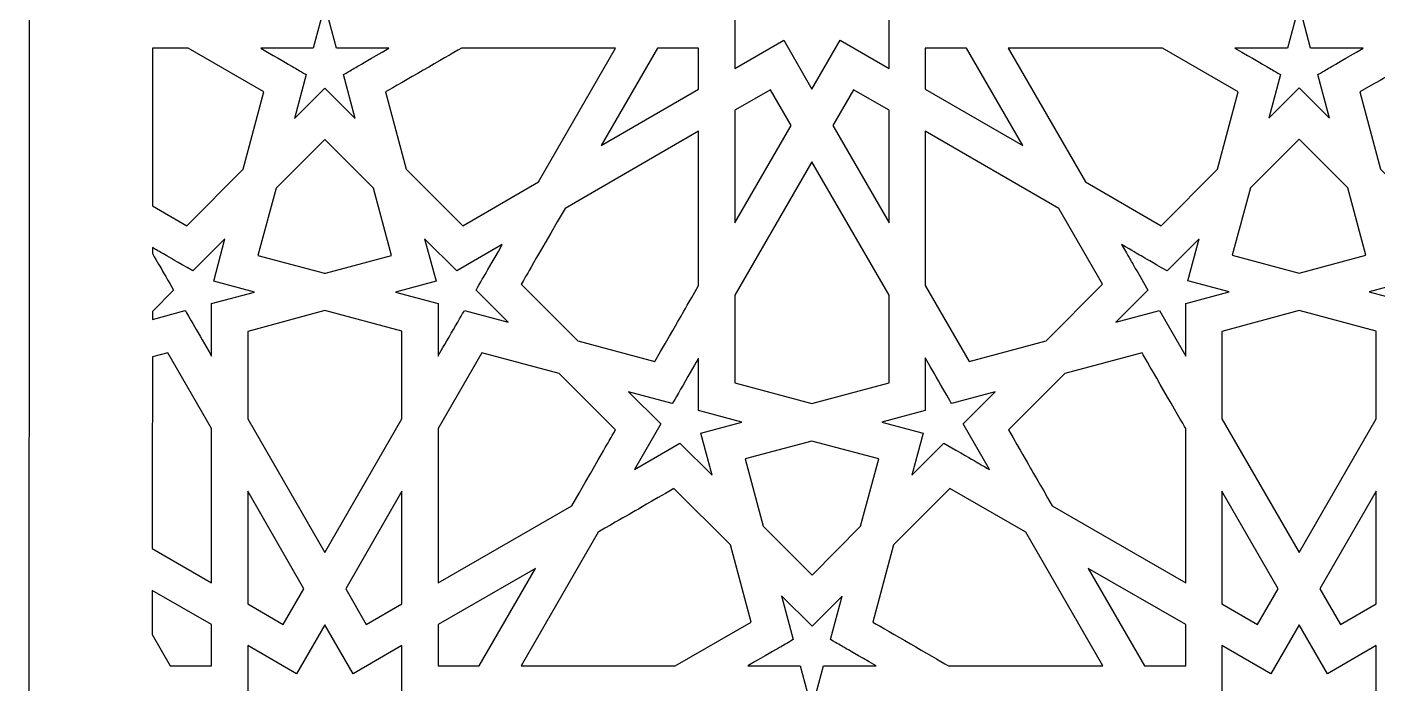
# Model space of a CAD drawing. Header units: millimetres. Extents: x -54 to 56, y -101 to 100.
# Drawn here: x -54.3 to 3.4, y -64 to -35.9 of the extents above; entities that cross this region are included whole.
import ezdxf

# ---------------------------------------------------------------- set-up
doc = ezdxf.new("R2010")
doc.units = ezdxf.units.MM
doc.header["$MEASUREMENT"] = 0
doc.layers.add('layer 1', color=7, linetype='Continuous')

msp = doc.modelspace()

# ---------------------------------------------------------------- linework, layer by layer
at = {"layer": 'layer 1', "color": 250}
for points, knots in [([(48.1386, 54.1623), (42.3711, 64.5167), (32.0929, 71.9141), (0.1217, 100.1639), (0.1217, 100.1639), (-12.0509, 89.1216), (-32.3955, 72.4154), (-38.3045, 66.5064), (-38.3045, 66.5064), (-48.153, 57.216), (-54.3278, 44.0535), (-54.3278, 28.0159), (-54.3278, 28.0159), (-54.144, -29.3356), (-54.2633, -80.8899), (-54.2633, -99.8357), (-54.2633, -99.8357), (-54.2633, -99.8357), (54.4481, -99.8357), (54.4481, -99.8357), (54.4481, -99.8357), (54.4481, -99.8357), (54.4424, -100.9781), (54.4424, 5.8646), (54.4424, 5.8646), (54.4424, 27.003), (56.0433, 40.3768), (48.1386, 54.1623)], [0, 0, 0, 0, 0.125, 0.125, 0.125, 0.125, 0.25, 0.25, 0.25, 0.25, 0.375, 0.375, 0.375, 0.375, 0.5, 0.5, 0.5, 0.5, 0.625, 0.625, 0.625, 0.625, 0.75, 0.75, 0.75, 0.75, 1, 1, 1, 1]), ([(-19.5514, -36.4635), (-19.5514, -36.4635), (-20.7582, -38.5551), (-20.7582, -38.5551), (-20.7582, -38.5551), (-20.7582, -38.5551), (-21.965, -36.4635), (-21.965, -36.4635), (-21.965, -36.4635), (-21.965, -36.4635), (-24.0564, -37.6707), (-24.0564, -37.6707), (-24.0564, -37.6707), (-24.0564, -37.6707), (-24.0564, -35.2566), (-24.0564, -35.2566), (-24.0564, -35.2566), (-24.0564, -35.2566), (-26.4704, -35.2566), (-26.4704, -35.2566), (-26.4704, -35.2566), (-26.4704, -35.2566), (-25.2635, -33.1653), (-25.2635, -33.1653), (-25.2635, -33.1653), (-25.2635, -33.1653), (-27.3549, -31.9585), (-27.3549, -31.9585), (-27.3549, -31.9585), (-27.3549, -31.9585), (-25.2635, -30.7516), (-25.2635, -30.7516), (-25.2635, -30.7516), (-25.2635, -30.7516), (-26.4704, -28.654), (-26.4704, -28.654), (-26.4704, -28.654), (-26.4704, -28.654), (-24.0564, -28.654), (-24.0564, -28.654), (-24.0564, -28.654), (-24.0564, -28.654), (-24.0564, -26.2407), (-24.0564, -26.2407), (-24.0564, -26.2407), (-24.0564, -26.2407), (-21.965, -27.4472), (-21.965, -27.4472), (-21.965, -27.4472), (-21.965, -27.4472), (-20.7582, -25.3559), (-20.7582, -25.3559), (-20.7582, -25.3559), (-20.7582, -25.3559), (-19.5454, -27.4472), (-19.5454, -27.4472), (-19.5454, -27.4472), (-19.5454, -27.4472), (-17.4597, -26.2407), (-17.4597, -26.2407), (-17.4597, -26.2407), (-17.4597, -26.2407), (-17.4597, -28.654), (-17.4597, -28.654), (-17.4597, -28.654), (-17.4597, -28.654), (-15.0403, -28.654), (-15.0403, -28.654), (-15.0403, -28.654), (-15.0403, -28.654), (-16.2472, -30.7516), (-16.2472, -30.7516), (-16.2472, -30.7516), (-16.2472, -30.7516), (-14.1556, -31.9585), (-14.1556, -31.9585), (-14.1556, -31.9585), (-14.1556, -31.9585), (-16.2472, -33.1653), (-16.2472, -33.1653), (-16.2472, -33.1653), (-16.2472, -33.1653), (-15.0403, -35.2566), (-15.0403, -35.2566), (-15.0403, -35.2566), (-15.0403, -35.2566), (-17.4597, -35.2566), (-17.4597, -35.2566), (-17.4597, -35.2566), (-17.4597, -35.2566), (-17.4597, -37.6707), (-17.4597, -37.6707), (-17.4597, -37.6707), (-17.4597, -37.6707), (-19.5514, -36.4635), (-19.5514, -36.4635)], [0, 0, 0, 0, 0.04, 0.04, 0.04, 0.04, 0.08, 0.08, 0.08, 0.08, 0.12, 0.12, 0.12, 0.12, 0.16, 0.16, 0.16, 0.16, 0.2, 0.2, 0.2, 0.2, 0.24, 0.24, 0.24, 0.24, 0.28, 0.28, 0.28, 0.28, 0.32, 0.32, 0.32, 0.32, 0.36, 0.36, 0.36, 0.36, 0.4, 0.4, 0.4, 0.4, 0.44, 0.44, 0.44, 0.44, 0.48, 0.48, 0.48, 0.48, 0.52, 0.52, 0.52, 0.52, 0.56, 0.56, 0.56, 0.56, 0.6, 0.6, 0.6, 0.6, 0.64, 0.64, 0.64, 0.64, 0.68, 0.68, 0.68, 0.68, 0.72, 0.72, 0.72, 0.72, 0.76, 0.76, 0.76, 0.76, 0.8, 0.8, 0.8, 0.8, 0.84, 0.84, 0.84, 0.84, 0.88, 0.88, 0.88, 0.88, 0.92, 0.92, 0.92, 0.92, 1, 1, 1, 1]), ([(-40.2907, -39.8148), (-40.2907, -39.8148), (-41.5911, -38.5085), (-41.5911, -38.5085), (-41.5911, -38.5085), (-41.5911, -38.5085), (-42.8919, -39.8088), (-42.8919, -39.8088), (-42.8919, -39.8088), (-42.8919, -39.8088), (-42.3879, -37.9282), (-42.3879, -37.9282), (-42.3879, -37.9282), (-43.0487, -37.5454), (-42.6536, -37.774), (-44.333, -36.8035), (-44.333, -36.8035), (-44.333, -36.8035), (-42.0892, -36.8035), (-42.0892, -36.8035), (-42.0892, -36.8035), (-42.0892, -36.8035), (-41.5911, -34.9465), (-41.5911, -34.9465), (-41.5911, -34.9465), (-41.5911, -34.9465), (-41.0933, -36.8035), (-41.0933, -36.8035), (-41.0933, -36.8035), (-41.0933, -36.8035), (-38.8494, -36.8035), (-38.8494, -36.8035), (-38.8494, -36.8035), (-40.5285, -37.7737), (-40.132, -37.5444), (-40.7945, -37.9282), (-40.7945, -37.9282), (-40.7945, -37.9282), (-40.2907, -39.8148), (-40.2907, -39.8148)], [0, 0, 0, 0, 0.0909091, 0.0909091, 0.0909091, 0.0909091, 0.1818182, 0.1818182, 0.1818182, 0.1818182, 0.2727273, 0.2727273, 0.2727273, 0.2727273, 0.3636364, 0.3636364, 0.3636364, 0.3636364, 0.4545455, 0.4545455, 0.4545455, 0.4545455, 0.5454545, 0.5454545, 0.5454545, 0.5454545, 0.6363636, 0.6363636, 0.6363636, 0.6363636, 0.7272727, 0.7272727, 0.7272727, 0.7272727, 0.8181818, 0.8181818, 0.8181818, 0.8181818, 1, 1, 1, 1]), ([(1.3755, -39.7972), (1.3755, -39.7972), (0.0808, -38.4965), (0.0808, -38.4965), (0.0808, -38.4965), (0.0808, -38.4965), (-1.2199, -39.7916), (-1.2199, -39.7916), (-1.2199, -39.7916), (-1.2199, -39.7916), (-0.7158, -37.9282), (-0.7158, -37.9282), (-0.7158, -37.9282), (-1.378, -37.5447), (-0.9807, -37.774), (-2.667, -36.8035), (-2.667, -36.8035), (-2.667, -36.8035), (-0.4174, -36.8035), (-0.4174, -36.8035), (-0.4174, -36.8035), (-0.4174, -36.8035), (0.0808, -34.9465), (0.0808, -34.9465), (0.0808, -34.9465), (0.0808, -34.9465), (0.5729, -36.8035), (0.5729, -36.8035), (0.5729, -36.8035), (0.5729, -36.8035), (2.8226, -36.8035), (2.8226, -36.8035), (2.8226, -36.8035), (1.1433, -37.774), (1.5399, -37.5447), (0.8773, -37.9282), (0.8773, -37.9282), (0.8773, -37.9282), (1.3755, -39.7972), (1.3755, -39.7972)], [0, 0, 0, 0, 0.0909091, 0.0909091, 0.0909091, 0.0909091, 0.1818182, 0.1818182, 0.1818182, 0.1818182, 0.2727273, 0.2727273, 0.2727273, 0.2727273, 0.3636364, 0.3636364, 0.3636364, 0.3636364, 0.4545455, 0.4545455, 0.4545455, 0.4545455, 0.5454545, 0.5454545, 0.5454545, 0.5454545, 0.6363636, 0.6363636, 0.6363636, 0.6363636, 0.7272727, 0.7272727, 0.7272727, 0.7272727, 0.8181818, 0.8181818, 0.8181818, 0.8181818, 1, 1, 1, 1]), ([(-47.4322, -36.8035), (-47.4322, -36.8035), (-44.1925, -38.6722), (-44.1925, -38.6722), (-44.1925, -38.6722), (-44.1925, -38.6722), (-45.077, -41.9707), (-45.077, -41.9707), (-45.077, -41.9707), (-45.077, -41.9707), (-47.4908, -44.39), (-47.4908, -44.39), (-47.4908, -44.39), (-47.4908, -44.39), (-48.9613, -43.5409), (-48.9613, -43.5409), (-48.9613, -43.5409), (-48.9613, -41.3029), (-48.9554, -39.0532), (-48.9613, -36.8035), (-48.9613, -36.8035), (-48.9613, -36.8035), (-47.4322, -36.8035), (-47.4322, -36.8035)], [0, 0, 0, 0, 0.1428571, 0.1428571, 0.1428571, 0.1428571, 0.2857143, 0.2857143, 0.2857143, 0.2857143, 0.4285714, 0.4285714, 0.4285714, 0.4285714, 0.5714286, 0.5714286, 0.5714286, 0.5714286, 0.7142857, 0.7142857, 0.7142857, 0.7142857, 1, 1, 1, 1]), ([(-38.99, -38.6722), (-38.2811, -38.2623), (-36.4884, -37.2311), (-35.7503, -36.8035), (-35.7503, -36.8035), (-35.7503, -36.8035), (-29.1534, -36.8035), (-29.1534, -36.8035), (-29.1534, -36.8035), (-29.1534, -36.8035), (-32.4519, -42.5157), (-32.4519, -42.5157), (-32.4519, -42.5157), (-32.4519, -42.5157), (-35.6916, -44.39), (-35.6916, -44.39), (-35.6916, -44.39), (-35.6916, -44.39), (-38.1052, -41.9707), (-38.1052, -41.9707), (-38.1052, -41.9707), (-38.1052, -41.9707), (-38.99, -38.6722), (-38.99, -38.6722)], [0, 0, 0, 0, 0.1428571, 0.1428571, 0.1428571, 0.1428571, 0.2857143, 0.2857143, 0.2857143, 0.2857143, 0.4285714, 0.4285714, 0.4285714, 0.4285714, 0.5714286, 0.5714286, 0.5714286, 0.5714286, 0.7142857, 0.7142857, 0.7142857, 0.7142857, 1, 1, 1, 1]), ([(-27.3608, -36.8035), (-27.3608, -36.8035), (-25.6033, -36.8035), (-25.6033, -36.8035), (-25.6033, -36.8035), (-25.6033, -36.8035), (-25.6033, -38.5611), (-25.6033, -38.5611), (-25.6033, -38.5611), (-25.6033, -38.5611), (-29.7685, -40.9688), (-29.7685, -40.9688), (-29.7685, -40.9688), (-29.7685, -40.9688), (-27.3608, -36.8035), (-27.3608, -36.8035)], [0, 0, 0, 0, 0.2, 0.2, 0.2, 0.2, 0.4, 0.4, 0.4, 0.4, 0.6, 0.6, 0.6, 0.6, 1, 1, 1, 1]), ([(-15.9071, -36.8035), (-15.9071, -36.8035), (-14.1496, -36.8035), (-14.1496, -36.8035), (-14.1496, -36.8035), (-14.1496, -36.8035), (-11.7419, -40.9688), (-11.7419, -40.9688), (-11.7419, -40.9688), (-11.7419, -40.9688), (-15.9071, -38.5611), (-15.9071, -38.5611), (-15.9071, -38.5611), (-15.9071, -38.5611), (-15.9071, -36.8035), (-15.9071, -36.8035)], [0, 0, 0, 0, 0.2, 0.2, 0.2, 0.2, 0.4, 0.4, 0.4, 0.4, 0.6, 0.6, 0.6, 0.6, 1, 1, 1, 1]), ([(-9.0586, -42.5157), (-9.0586, -42.5157), (-12.3571, -36.8035), (-12.3571, -36.8035), (-12.3571, -36.8035), (-12.3571, -36.8035), (-5.7602, -36.8035), (-5.7602, -36.8035), (-5.7602, -36.8035), (-5.7602, -36.8035), (-2.5206, -38.6722), (-2.5206, -38.6722), (-2.5206, -38.6722), (-2.5206, -38.6722), (-3.405, -41.9707), (-3.405, -41.9707), (-3.405, -41.9707), (-3.405, -41.9707), (-5.8187, -44.39), (-5.8187, -44.39), (-5.8187, -44.39), (-5.8187, -44.39), (-9.0586, -42.5157), (-9.0586, -42.5157)], [0, 0, 0, 0, 0.1428571, 0.1428571, 0.1428571, 0.1428571, 0.2857143, 0.2857143, 0.2857143, 0.2857143, 0.4285714, 0.4285714, 0.4285714, 0.4285714, 0.5714286, 0.5714286, 0.5714286, 0.5714286, 0.7142857, 0.7142857, 0.7142857, 0.7142857, 1, 1, 1, 1]), ([(2.6818, -38.6722), (5.365, -37.1256), (4.6856, -37.5183), (5.9217, -36.8035), (5.9217, -36.8035), (5.9217, -36.8035), (12.5183, -36.8035), (12.5183, -36.8035), (12.5183, -36.8035), (12.5183, -36.8035), (9.2202, -42.5157), (9.2202, -42.5157), (9.2202, -42.5157), (9.2202, -42.5157), (5.9803, -44.39), (5.9803, -44.39), (5.9803, -44.39), (5.9803, -44.39), (3.5606, -41.9707), (3.5606, -41.9707), (3.5606, -41.9707), (3.5606, -41.9707), (2.6818, -38.6722), (2.6818, -38.6722)], [0, 0, 0, 0, 0.1428571, 0.1428571, 0.1428571, 0.1428571, 0.2857143, 0.2857143, 0.2857143, 0.2857143, 0.4285714, 0.4285714, 0.4285714, 0.4285714, 0.5714286, 0.5714286, 0.5714286, 0.5714286, 0.7142857, 0.7142857, 0.7142857, 0.7142857, 1, 1, 1, 1]), ([(-24.0564, -44.2672), (-24.0564, -44.2672), (-24.0564, -39.4571), (-24.0564, -39.4571), (-24.0564, -39.4571), (-24.0564, -39.4571), (-22.5275, -38.5784), (-22.5275, -38.5784), (-22.5275, -38.5784), (-22.5275, -38.5784), (-21.6487, -40.1016), (-21.6487, -40.1016), (-21.6487, -40.1016), (-21.6487, -40.1016), (-24.0564, -44.2672), (-24.0564, -44.2672)], [0, 0, 0, 0, 0.2, 0.2, 0.2, 0.2, 0.4, 0.4, 0.4, 0.4, 0.6, 0.6, 0.6, 0.6, 1, 1, 1, 1]), ([(-19.8618, -40.1016), (-19.8618, -40.1016), (-18.983, -38.5784), (-18.983, -38.5784), (-18.983, -38.5784), (-18.983, -38.5784), (-17.4597, -39.4571), (-17.4597, -39.4571), (-17.4597, -39.4571), (-17.4597, -39.4571), (-17.4597, -44.2672), (-17.4597, -44.2672), (-17.4597, -44.2672), (-17.4597, -44.2672), (-19.8618, -40.1016), (-19.8618, -40.1016)], [0, 0, 0, 0, 0.2, 0.2, 0.2, 0.2, 0.4, 0.4, 0.4, 0.4, 0.6, 0.6, 0.6, 0.6, 1, 1, 1, 1]), ([(-31.3154, -43.652), (-31.3154, -43.652), (-25.6033, -40.3539), (-25.6033, -40.3539), (-25.6033, -40.3539), (-25.6033, -40.3539), (-25.6033, -46.9505), (-25.6033, -46.9505), (-25.6033, -46.9505), (-26.5347, -48.5676), (-26.0542, -47.7358), (-27.472, -50.1904), (-27.472, -50.1904), (-27.472, -50.1904), (-30.7705, -49.3056), (-30.7705, -49.3056), (-30.7705, -49.3056), (-30.7705, -49.3056), (-33.1901, -46.8919), (-33.1901, -46.8919), (-33.1901, -46.8919), (-32.8796, -46.3529), (-33.2194, -46.9448), (-31.3154, -43.652)], [0, 0, 0, 0, 0.1428571, 0.1428571, 0.1428571, 0.1428571, 0.2857143, 0.2857143, 0.2857143, 0.2857143, 0.4285714, 0.4285714, 0.4285714, 0.4285714, 0.5714286, 0.5714286, 0.5714286, 0.5714286, 0.7142857, 0.7142857, 0.7142857, 0.7142857, 1, 1, 1, 1]), ([(-14.0385, -50.1904), (-14.0385, -50.1904), (-15.9071, -46.9505), (-15.9071, -46.9505), (-15.9071, -46.9505), (-15.9071, -46.9505), (-15.9071, -40.3539), (-15.9071, -40.3539), (-15.9071, -40.3539), (-15.9071, -40.3539), (-10.1953, -43.652), (-10.1953, -43.652), (-10.1953, -43.652), (-10.1953, -43.652), (-8.3263, -46.8919), (-8.3263, -46.8919), (-8.3263, -46.8919), (-8.3263, -46.8919), (-10.74, -49.3056), (-10.74, -49.3056), (-10.74, -49.3056), (-10.74, -49.3056), (-14.0385, -50.1904), (-14.0385, -50.1904)], [0, 0, 0, 0, 0.1428571, 0.1428571, 0.1428571, 0.1428571, 0.2857143, 0.2857143, 0.2857143, 0.2857143, 0.4285714, 0.4285714, 0.4285714, 0.4285714, 0.5714286, 0.5714286, 0.5714286, 0.5714286, 0.7142857, 0.7142857, 0.7142857, 0.7142857, 1, 1, 1, 1]), ([(-43.6768, -42.7792), (-43.6768, -42.7792), (-41.5911, -40.6993), (-41.5911, -40.6993), (-41.5911, -40.6993), (-41.5911, -40.6993), (-39.5056, -42.7852), (-39.5056, -42.7852), (-39.5056, -42.7852), (-39.5056, -42.7852), (-38.7323, -45.6674), (-38.7323, -45.6674), (-38.7323, -45.6674), (-38.7323, -45.6674), (-41.5619, -46.4231), (-41.5619, -46.4231), (-41.5619, -46.4231), (-41.5619, -46.4231), (-41.5911, -46.4174), (-41.5911, -46.4174), (-41.5911, -46.4174), (-41.5911, -46.4174), (-41.6089, -46.4231), (-41.6089, -46.4231), (-41.6089, -46.4231), (-41.6089, -46.4231), (-44.4502, -45.6618), (-44.4502, -45.6618), (-44.4502, -45.6618), (-44.4502, -45.6618), (-43.6768, -42.7792), (-43.6768, -42.7792)], [0, 0, 0, 0, 0.1111111, 0.1111111, 0.1111111, 0.1111111, 0.2222222, 0.2222222, 0.2222222, 0.2222222, 0.3333333, 0.3333333, 0.3333333, 0.3333333, 0.4444444, 0.4444444, 0.4444444, 0.4444444, 0.5555556, 0.5555556, 0.5555556, 0.5555556, 0.6666667, 0.6666667, 0.6666667, 0.6666667, 0.7777778, 0.7777778, 0.7777778, 0.7777778, 1, 1, 1, 1]), ([(-2.0049, -42.7676), (-2.0049, -42.7676), (0.0808, -40.6876), (0.0808, -40.6876), (0.0808, -40.6876), (0.0808, -40.6876), (2.1664, -42.7732), (2.1664, -42.7732), (2.1664, -42.7732), (2.1664, -42.7732), (2.9397, -45.6558), (2.9397, -45.6558), (2.9397, -45.6558), (2.9397, -45.6558), (0.0868, -46.4174), (0.0868, -46.4174), (0.0868, -46.4174), (0.0868, -46.4174), (-2.7781, -45.6501), (-2.7781, -45.6501), (-2.7781, -45.6501), (-2.7781, -45.6501), (-2.0049, -42.7676), (-2.0049, -42.7676)], [0, 0, 0, 0, 0.1428571, 0.1428571, 0.1428571, 0.1428571, 0.2857143, 0.2857143, 0.2857143, 0.2857143, 0.4285714, 0.4285714, 0.4285714, 0.4285714, 0.5714286, 0.5714286, 0.5714286, 0.5714286, 0.7142857, 0.7142857, 0.7142857, 0.7142857, 1, 1, 1, 1]), ([(-20.7582, -51.9888), (-20.7582, -51.9888), (-24.0564, -51.1044), (-24.0564, -51.1044), (-24.0564, -51.1044), (-24.0564, -51.1044), (-24.0564, -47.3664), (-24.0564, -47.3664), (-24.0564, -47.3664), (-24.0564, -47.3664), (-20.7582, -41.6542), (-20.7582, -41.6542), (-20.7582, -41.6542), (-20.7582, -41.6542), (-17.4597, -47.3664), (-17.4597, -47.3664), (-17.4597, -47.3664), (-17.4597, -47.3664), (-17.4597, -51.1044), (-17.4597, -51.1044), (-17.4597, -51.1044), (-17.4597, -51.1044), (-20.7582, -51.9888), (-20.7582, -51.9888)], [0, 0, 0, 0, 0.1428571, 0.1428571, 0.1428571, 0.1428571, 0.2857143, 0.2857143, 0.2857143, 0.2857143, 0.4285714, 0.4285714, 0.4285714, 0.4285714, 0.5714286, 0.5714286, 0.5714286, 0.5714286, 0.7142857, 0.7142857, 0.7142857, 0.7142857, 1, 1, 1, 1]), ([(-47.5611, -48.0169), (-47.5611, -48.0169), (-48.9671, -48.3976), (-48.9671, -48.3976), (-48.9671, -48.3976), (-48.9613, -48.2804), (-48.9613, -48.169), (-48.9671, -48.0518), (-48.9671, -48.0518), (-48.9671, -48.0518), (-48.059, -47.1438), (-48.059, -47.1438), (-48.059, -47.1438), (-48.5505, -46.2957), (-48.5158, -46.3479), (-48.9613, -45.5852), (-48.9613, -45.5852), (-48.9613, -45.5852), (-48.9613, -45.3277), (-48.9613, -45.3277), (-48.9613, -45.3277), (-48.4399, -45.6265), (-48.6213, -45.521), (-47.2389, -46.3236), (-47.2389, -46.3236), (-47.2389, -46.3236), (-45.8621, -44.9467), (-45.8621, -44.9467), (-45.8621, -44.9467), (-45.8621, -44.9467), (-46.3425, -46.7572), (-46.3425, -46.7572), (-46.3425, -46.7572), (-46.3425, -46.7572), (-44.6026, -47.226), (-44.6026, -47.226), (-44.6026, -47.226), (-44.6026, -47.226), (-46.4362, -47.7178), (-46.4362, -47.7178), (-46.4362, -47.7178), (-46.4362, -47.7178), (-46.4362, -49.9618), (-46.4362, -49.9618), (-46.4362, -49.9618), (-46.997, -48.9934), (-47.453, -48.2032), (-47.5611, -48.0169)], [0, 0, 0, 0, 0.0769231, 0.0769231, 0.0769231, 0.0769231, 0.1538462, 0.1538462, 0.1538462, 0.1538462, 0.2307692, 0.2307692, 0.2307692, 0.2307692, 0.3076923, 0.3076923, 0.3076923, 0.3076923, 0.3846154, 0.3846154, 0.3846154, 0.3846154, 0.4615385, 0.4615385, 0.4615385, 0.4615385, 0.5384615, 0.5384615, 0.5384615, 0.5384615, 0.6153846, 0.6153846, 0.6153846, 0.6153846, 0.6923077, 0.6923077, 0.6923077, 0.6923077, 0.7692308, 0.7692308, 0.7692308, 0.7692308, 0.8461538, 0.8461538, 0.8461538, 0.8461538, 1, 1, 1, 1]), ([(-38.5682, -47.226), (-38.5682, -47.226), (-36.834, -46.7632), (-36.834, -46.7632), (-36.834, -46.7632), (-36.834, -46.7632), (-37.3262, -44.9467), (-37.3262, -44.9467), (-37.3262, -44.9467), (-37.3262, -44.9467), (-35.9435, -46.3236), (-35.9435, -46.3236), (-35.9435, -46.3236), (-35.9435, -46.3236), (-33.9984, -45.1989), (-33.9984, -45.1989), (-33.9984, -45.1989), (-34.9688, -46.8778), (-34.7397, -46.4816), (-35.1235, -47.1438), (-35.1235, -47.1438), (-35.1235, -47.1438), (-33.7467, -48.5207), (-33.7467, -48.5207), (-33.7467, -48.5207), (-33.7467, -48.5207), (-35.6213, -48.0169), (-35.6213, -48.0169), (-35.6213, -48.0169), (-35.7305, -48.2166), (-36.6308, -49.7632), (-36.7461, -49.9618), (-36.7461, -49.9618), (-36.7461, -49.9618), (-36.7461, -47.7178), (-36.7461, -47.7178), (-36.7461, -47.7178), (-36.7461, -47.7178), (-38.5682, -47.226), (-38.5682, -47.226)], [0, 0, 0, 0, 0.0909091, 0.0909091, 0.0909091, 0.0909091, 0.1818182, 0.1818182, 0.1818182, 0.1818182, 0.2727273, 0.2727273, 0.2727273, 0.2727273, 0.3636364, 0.3636364, 0.3636364, 0.3636364, 0.4545455, 0.4545455, 0.4545455, 0.4545455, 0.5454545, 0.5454545, 0.5454545, 0.5454545, 0.6363636, 0.6363636, 0.6363636, 0.6363636, 0.7272727, 0.7272727, 0.7272727, 0.7272727, 0.8181818, 0.8181818, 0.8181818, 0.8181818, 1, 1, 1, 1]), ([(-5.8949, -48.0169), (-5.8949, -48.0169), (-7.764, -48.5207), (-7.764, -48.5207), (-7.764, -48.5207), (-7.764, -48.5207), (-6.3871, -47.1438), (-6.3871, -47.1438), (-6.3871, -47.1438), (-7.4842, -45.2511), (-6.8048, -46.422), (-7.5121, -45.1989), (-7.5121, -45.1989), (-6.4985, -45.7845), (-6.9377, -45.5327), (-5.5669, -46.3236), (-5.5669, -46.3236), (-5.5669, -46.3236), (-4.196, -44.9527), (-4.196, -44.9527), (-4.196, -44.9527), (-4.196, -44.9527), (-4.6764, -46.7455), (-4.6764, -46.7455), (-4.6764, -46.7455), (-4.6764, -46.7455), (-2.9073, -47.22), (-2.9073, -47.22), (-2.9073, -47.22), (-2.9073, -47.22), (-4.7703, -47.7178), (-4.7703, -47.7178), (-4.7703, -47.7178), (-4.7703, -47.7178), (-4.7703, -49.9618), (-4.7703, -49.9618), (-4.7703, -49.9618), (-4.7703, -49.9618), (-5.8949, -48.0169), (-5.8949, -48.0169)], [0, 0, 0, 0, 0.0909091, 0.0909091, 0.0909091, 0.0909091, 0.1818182, 0.1818182, 0.1818182, 0.1818182, 0.2727273, 0.2727273, 0.2727273, 0.2727273, 0.3636364, 0.3636364, 0.3636364, 0.3636364, 0.4545455, 0.4545455, 0.4545455, 0.4545455, 0.5454545, 0.5454545, 0.5454545, 0.5454545, 0.6363636, 0.6363636, 0.6363636, 0.6363636, 0.7272727, 0.7272727, 0.7272727, 0.7272727, 0.8181818, 0.8181818, 0.8181818, 0.8181818, 1, 1, 1, 1]), ([(3.0804, -47.22), (3.0804, -47.22), (4.832, -46.7512), (4.832, -46.7512), (4.832, -46.7512), (4.832, -46.7512), (4.3515, -44.9527), (4.3515, -44.9527), (4.3515, -44.9527), (4.3515, -44.9527), (5.7224, -46.3236), (5.7224, -46.3236), (5.7224, -46.3236), (5.842, -46.2544), (7.6676, -45.1989), (7.6676, -45.1989), (7.6676, -45.1989), (6.6971, -46.8782), (6.9247, -46.482), (6.5486, -47.1438), (6.5486, -47.1438), (6.5486, -47.1438), (7.9195, -48.5207), (7.9195, -48.5207), (7.9195, -48.5207), (7.9195, -48.5207), (6.0505, -48.0169), (6.0505, -48.0169), (6.0505, -48.0169), (5.9323, -48.2166), (5.0433, -49.7582), (4.9258, -49.9618), (4.9258, -49.9618), (4.9258, -49.9618), (4.9258, -47.7178), (4.9258, -47.7178), (4.9258, -47.7178), (4.9258, -47.7178), (3.0804, -47.22), (3.0804, -47.22)], [0, 0, 0, 0, 0.0909091, 0.0909091, 0.0909091, 0.0909091, 0.1818182, 0.1818182, 0.1818182, 0.1818182, 0.2727273, 0.2727273, 0.2727273, 0.2727273, 0.3636364, 0.3636364, 0.3636364, 0.3636364, 0.4545455, 0.4545455, 0.4545455, 0.4545455, 0.5454545, 0.5454545, 0.5454545, 0.5454545, 0.6363636, 0.6363636, 0.6363636, 0.6363636, 0.7272727, 0.7272727, 0.7272727, 0.7272727, 0.8181818, 0.8181818, 0.8181818, 0.8181818, 1, 1, 1, 1]), ([(-41.5911, -58.3572), (-41.5911, -58.3572), (-44.8896, -52.645), (-44.8896, -52.645), (-44.8896, -52.645), (-44.8896, -52.645), (-44.8896, -48.9073), (-44.8896, -48.9073), (-44.8896, -48.9073), (-44.8896, -48.9073), (-41.5911, -48.0226), (-41.5911, -48.0226), (-41.5911, -48.0226), (-41.5911, -48.0226), (-38.2928, -48.9013), (-38.2928, -48.9013), (-38.2928, -48.9013), (-38.2928, -48.9013), (-38.2928, -52.645), (-38.2928, -52.645), (-38.2928, -52.645), (-38.2928, -52.645), (-41.5911, -58.3572), (-41.5911, -58.3572)], [0, 0, 0, 0, 0.1428571, 0.1428571, 0.1428571, 0.1428571, 0.2857143, 0.2857143, 0.2857143, 0.2857143, 0.4285714, 0.4285714, 0.4285714, 0.4285714, 0.5714286, 0.5714286, 0.5714286, 0.5714286, 0.7142857, 0.7142857, 0.7142857, 0.7142857, 1, 1, 1, 1]), ([(0.0808, -58.3572), (0.0808, -58.3572), (-3.2237, -52.645), (-3.2237, -52.645), (-3.2237, -52.645), (-3.2237, -52.645), (-3.2237, -48.9073), (-3.2237, -48.9073), (-3.2237, -48.9073), (-3.2237, -48.9073), (0.0808, -48.0226), (0.0808, -48.0226), (0.0808, -48.0226), (0.0808, -48.0226), (3.3789, -48.9013), (3.3789, -48.9013), (3.3789, -48.9013), (3.3789, -48.9013), (3.3789, -52.645), (3.3789, -52.645), (3.3789, -52.645), (3.3789, -52.645), (0.0808, -58.3572), (0.0808, -58.3572)], [0, 0, 0, 0, 0.1428571, 0.1428571, 0.1428571, 0.1428571, 0.2857143, 0.2857143, 0.2857143, 0.2857143, 0.4285714, 0.4285714, 0.4285714, 0.4285714, 0.5714286, 0.5714286, 0.5714286, 0.5714286, 0.7142857, 0.7142857, 0.7142857, 0.7142857, 1, 1, 1, 1]), ([(-48.973, -58.1928), (-48.9671, -55.4686), (-48.9671, -52.7385), (-48.9671, -49.9971), (-48.9671, -49.9971), (-48.9671, -49.9971), (-48.311, -49.8214), (-48.311, -49.8214), (-48.311, -49.8214), (-48.311, -49.8214), (-46.4362, -53.0609), (-46.4362, -53.0609), (-46.4362, -53.0609), (-46.4362, -53.0609), (-46.4362, -59.6575), (-46.4362, -59.6575), (-46.4362, -59.6575), (-46.4362, -59.6575), (-48.973, -58.1928), (-48.973, -58.1928)], [0, 0, 0, 0, 0.1666667, 0.1666667, 0.1666667, 0.1666667, 0.3333333, 0.3333333, 0.3333333, 0.3333333, 0.5, 0.5, 0.5, 0.5, 0.6666667, 0.6666667, 0.6666667, 0.6666667, 1, 1, 1, 1]), ([(-31.5731, -50.7058), (-31.5731, -50.7058), (-29.1594, -53.1195), (-29.1594, -53.1195), (-29.1594, -53.1195), (-29.6046, -53.8928), (-29.2472, -53.2779), (-31.0282, -56.3594), (-31.0282, -56.3594), (-31.0282, -56.3594), (-36.7461, -59.6575), (-36.7461, -59.6575), (-36.7461, -59.6575), (-36.7461, -59.6575), (-36.7461, -53.0609), (-36.7461, -53.0609), (-36.7461, -53.0609), (-36.7461, -53.0609), (-34.8715, -49.8214), (-34.8715, -49.8214), (-34.8715, -49.8214), (-34.8715, -49.8214), (-31.5731, -50.7058), (-31.5731, -50.7058)], [0, 0, 0, 0, 0.1428571, 0.1428571, 0.1428571, 0.1428571, 0.2857143, 0.2857143, 0.2857143, 0.2857143, 0.4285714, 0.4285714, 0.4285714, 0.4285714, 0.5714286, 0.5714286, 0.5714286, 0.5714286, 0.7142857, 0.7142857, 0.7142857, 0.7142857, 1, 1, 1, 1]), ([(-25.0289, -55.0587), (-25.0289, -55.0587), (-26.3999, -53.6878), (-26.3999, -53.6878), (-26.3999, -53.6878), (-26.3999, -53.6878), (-26.9156, -53.9866), (-26.9156, -53.9866), (-26.9156, -53.9866), (-26.9156, -53.9866), (-26.9156, -53.9806), (-26.9156, -53.9806), (-26.9156, -53.9806), (-26.9156, -53.9806), (-28.345, -54.8125), (-28.345, -54.8125), (-28.345, -54.8125), (-28.345, -54.8125), (-27.2259, -52.862), (-27.2259, -52.862), (-27.2259, -52.862), (-27.2259, -52.862), (-28.5969, -51.4907), (-28.5969, -51.4907), (-28.5969, -51.4907), (-28.5969, -51.4907), (-26.7281, -51.9948), (-26.7281, -51.9948), (-26.7281, -51.9948), (-26.7266, -51.9924), (-25.6033, -50.0496), (-25.6033, -50.0496), (-25.6033, -50.0496), (-25.6033, -50.0496), (-25.6033, -52.2936), (-25.6033, -52.2936), (-25.6033, -52.2936), (-25.6033, -52.2936), (-23.7519, -52.7914), (-23.7519, -52.7914), (-23.7519, -52.7914), (-23.7519, -52.7914), (-25.5095, -53.2599), (-25.5095, -53.2599), (-25.5095, -53.2599), (-25.5095, -53.2599), (-25.0289, -55.0587), (-25.0289, -55.0587)], [0, 0, 0, 0, 0.0769231, 0.0769231, 0.0769231, 0.0769231, 0.1538462, 0.1538462, 0.1538462, 0.1538462, 0.2307692, 0.2307692, 0.2307692, 0.2307692, 0.3076923, 0.3076923, 0.3076923, 0.3076923, 0.3846154, 0.3846154, 0.3846154, 0.3846154, 0.4615385, 0.4615385, 0.4615385, 0.4615385, 0.5384615, 0.5384615, 0.5384615, 0.5384615, 0.6153846, 0.6153846, 0.6153846, 0.6153846, 0.6923077, 0.6923077, 0.6923077, 0.6923077, 0.7692308, 0.7692308, 0.7692308, 0.7692308, 0.8461538, 0.8461538, 0.8461538, 0.8461538, 1, 1, 1, 1]), ([(-13.1653, -54.8125), (-13.6635, -54.5257), (-13.3707, -54.6954), (-14.5951, -53.9806), (-14.5951, -53.9806), (-14.5951, -53.9806), (-14.6008, -53.9866), (-14.6008, -53.9866), (-14.6008, -53.9866), (-14.6008, -53.9866), (-15.1106, -53.6878), (-15.1106, -53.6878), (-15.1106, -53.6878), (-15.1106, -53.6878), (-16.4814, -55.0587), (-16.4814, -55.0587), (-16.4814, -55.0587), (-16.4814, -55.0587), (-16.001, -53.2659), (-16.001, -53.2659), (-16.001, -53.2659), (-16.001, -53.2659), (-17.7701, -52.7914), (-17.7701, -52.7914), (-17.7701, -52.7914), (-17.7701, -52.7914), (-15.9071, -52.2936), (-15.9071, -52.2936), (-15.9071, -52.2936), (-15.9071, -52.2936), (-15.9071, -50.044), (-15.9071, -50.044), (-15.9071, -50.044), (-15.7893, -50.2486), (-14.9003, -51.7948), (-14.7825, -51.9948), (-14.7825, -51.9948), (-14.7825, -51.9948), (-12.9135, -51.4907), (-12.9135, -51.4907), (-12.9135, -51.4907), (-12.9135, -51.4907), (-14.2903, -52.862), (-14.2903, -52.862), (-14.2903, -52.862), (-14.2903, -52.862), (-13.1653, -54.8125), (-13.1653, -54.8125)], [0, 0, 0, 0, 0.0769231, 0.0769231, 0.0769231, 0.0769231, 0.1538462, 0.1538462, 0.1538462, 0.1538462, 0.2307692, 0.2307692, 0.2307692, 0.2307692, 0.3076923, 0.3076923, 0.3076923, 0.3076923, 0.3846154, 0.3846154, 0.3846154, 0.3846154, 0.4615385, 0.4615385, 0.4615385, 0.4615385, 0.5384615, 0.5384615, 0.5384615, 0.5384615, 0.6153846, 0.6153846, 0.6153846, 0.6153846, 0.6923077, 0.6923077, 0.6923077, 0.6923077, 0.7692308, 0.7692308, 0.7692308, 0.7692308, 0.8461538, 0.8461538, 0.8461538, 0.8461538, 1, 1, 1, 1]), ([(-10.4821, -56.3594), (-11.6304, -54.3676), (-11.2028, -55.1116), (-12.3511, -53.1195), (-12.3511, -53.1195), (-12.3511, -53.1195), (-9.9374, -50.7058), (-9.9374, -50.7058), (-9.9374, -50.7058), (-9.9374, -50.7058), (-6.6389, -49.8214), (-6.6389, -49.8214), (-6.6389, -49.8214), (-6.428, -50.1872), (-4.9738, -52.7071), (-4.7703, -53.0609), (-4.7703, -53.0609), (-4.7703, -53.0609), (-4.7703, -59.6575), (-4.7703, -59.6575), (-4.7703, -59.6575), (-4.7703, -59.6575), (-10.4821, -56.3594), (-10.4821, -56.3594)], [0, 0, 0, 0, 0.1428571, 0.1428571, 0.1428571, 0.1428571, 0.2857143, 0.2857143, 0.2857143, 0.2857143, 0.4285714, 0.4285714, 0.4285714, 0.4285714, 0.5714286, 0.5714286, 0.5714286, 0.5714286, 0.7142857, 0.7142857, 0.7142857, 0.7142857, 1, 1, 1, 1]), ([(-17.8993, -54.3616), (-17.8993, -54.3616), (-18.6725, -57.2382), (-18.6725, -57.2382), (-18.6725, -57.2382), (-18.6725, -57.2382), (-20.7523, -59.3238), (-20.7523, -59.3238), (-20.7523, -59.3238), (-20.7523, -59.3238), (-22.8438, -57.2382), (-22.8438, -57.2382), (-22.8438, -57.2382), (-22.8438, -57.2382), (-23.6113, -54.3556), (-23.6113, -54.3556), (-23.6113, -54.3556), (-23.6113, -54.3556), (-20.764, -53.5943), (-20.764, -53.5943), (-20.764, -53.5943), (-20.764, -53.5943), (-17.8993, -54.3616), (-17.8993, -54.3616)], [0, 0, 0, 0, 0.1428571, 0.1428571, 0.1428571, 0.1428571, 0.2857143, 0.2857143, 0.2857143, 0.2857143, 0.4285714, 0.4285714, 0.4285714, 0.4285714, 0.5714286, 0.5714286, 0.5714286, 0.5714286, 0.7142857, 0.7142857, 0.7142857, 0.7142857, 1, 1, 1, 1]), ([(-44.8896, -55.7442), (-44.8896, -55.7442), (-42.4816, -59.9098), (-42.4816, -59.9098), (-42.4816, -59.9098), (-42.4816, -59.9098), (-43.3665, -61.4327), (-43.3665, -61.4327), (-43.3665, -61.4327), (-43.3665, -61.4327), (-44.8896, -60.5539), (-44.8896, -60.5539), (-44.8896, -60.5539), (-44.8896, -60.5539), (-44.8896, -55.7442), (-44.8896, -55.7442)], [0, 0, 0, 0, 0.2, 0.2, 0.2, 0.2, 0.4, 0.4, 0.4, 0.4, 0.6, 0.6, 0.6, 0.6, 1, 1, 1, 1]), ([(-38.2928, -55.7442), (-38.2928, -55.7442), (-38.2928, -60.5539), (-38.2928, -60.5539), (-38.2928, -60.5539), (-38.2928, -60.5539), (-39.8161, -61.4327), (-39.8161, -61.4327), (-39.8161, -61.4327), (-39.8161, -61.4327), (-40.6949, -59.9098), (-40.6949, -59.9098), (-40.6949, -59.9098), (-40.6949, -59.9098), (-38.2928, -55.7442), (-38.2928, -55.7442)], [0, 0, 0, 0, 0.2, 0.2, 0.2, 0.2, 0.4, 0.4, 0.4, 0.4, 0.6, 0.6, 0.6, 0.6, 1, 1, 1, 1]), ([(-33.1958, -63.2079), (-33.1958, -63.2079), (-29.8975, -57.4901), (-29.8975, -57.4901), (-29.8975, -57.4901), (-28.2396, -56.5351), (-28.7844, -56.8515), (-26.6577, -55.6214), (-26.6577, -55.6214), (-26.6577, -55.6214), (-24.244, -58.0348), (-24.244, -58.0348), (-24.244, -58.0348), (-24.244, -58.0348), (-23.3535, -61.3332), (-23.3535, -61.3332), (-23.3535, -61.3332), (-23.3535, -61.3332), (-26.5992, -63.2079), (-26.5992, -63.2079), (-26.5992, -63.2079), (-26.5992, -63.2079), (-33.1958, -63.2079), (-33.1958, -63.2079)], [0, 0, 0, 0, 0.1428571, 0.1428571, 0.1428571, 0.1428571, 0.2857143, 0.2857143, 0.2857143, 0.2857143, 0.4285714, 0.4285714, 0.4285714, 0.4285714, 0.5714286, 0.5714286, 0.5714286, 0.5714286, 0.7142857, 0.7142857, 0.7142857, 0.7142857, 1, 1, 1, 1]), ([(-18.1568, -61.3332), (-18.1568, -61.3332), (-17.2724, -58.0348), (-17.2724, -58.0348), (-17.2724, -58.0348), (-17.2724, -58.0348), (-14.8587, -55.6214), (-14.8587, -55.6214), (-14.8587, -55.6214), (-14.8587, -55.6214), (-11.6131, -57.4957), (-11.6131, -57.4957), (-11.6131, -57.4957), (-11.6131, -57.4957), (-8.3146, -63.2079), (-8.3146, -63.2079), (-8.3146, -63.2079), (-8.3146, -63.2079), (-14.9172, -63.2079), (-14.9172, -63.2079), (-14.9172, -63.2079), (-15.6552, -62.7803), (-17.4424, -61.7432), (-18.1568, -61.3332)], [0, 0, 0, 0, 0.1428571, 0.1428571, 0.1428571, 0.1428571, 0.2857143, 0.2857143, 0.2857143, 0.2857143, 0.4285714, 0.4285714, 0.4285714, 0.4285714, 0.5714286, 0.5714286, 0.5714286, 0.5714286, 0.7142857, 0.7142857, 0.7142857, 0.7142857, 1, 1, 1, 1]), ([(-3.2237, -55.7442), (-3.2237, -55.7442), (-0.8156, -59.9098), (-0.8156, -59.9098), (-0.8156, -59.9098), (-0.8156, -59.9098), (-1.6944, -61.4327), (-1.6944, -61.4327), (-1.6944, -61.4327), (-1.6944, -61.4327), (-3.2237, -60.5539), (-3.2237, -60.5539), (-3.2237, -60.5539), (-3.2237, -60.5539), (-3.2237, -55.7442), (-3.2237, -55.7442)], [0, 0, 0, 0, 0.2, 0.2, 0.2, 0.2, 0.4, 0.4, 0.4, 0.4, 0.6, 0.6, 0.6, 0.6, 1, 1, 1, 1]), ([(3.3789, -55.7442), (3.3789, -55.7442), (3.3789, -60.5539), (3.3789, -60.5539), (3.3789, -60.5539), (3.3789, -60.5539), (1.8499, -61.4327), (1.8499, -61.4327), (1.8499, -61.4327), (1.8499, -61.4327), (0.9712, -59.9098), (0.9712, -59.9098), (0.9712, -59.9098), (0.9712, -59.9098), (3.3789, -55.7442), (3.3789, -55.7442)], [0, 0, 0, 0, 0.2, 0.2, 0.2, 0.2, 0.4, 0.4, 0.4, 0.4, 0.6, 0.6, 0.6, 0.6, 1, 1, 1, 1]), ([(-36.7461, -61.4447), (-36.7461, -61.4447), (-32.5749, -59.0426), (-32.5749, -59.0426), (-32.5749, -59.0426), (-32.5749, -59.0426), (-34.9828, -63.2079), (-34.9828, -63.2079), (-34.9828, -63.2079), (-34.9828, -63.2079), (-36.7461, -63.2079), (-36.7461, -63.2079), (-36.7461, -63.2079), (-36.7461, -63.2079), (-36.7461, -61.4447), (-36.7461, -61.4447)], [0, 0, 0, 0, 0.2, 0.2, 0.2, 0.2, 0.4, 0.4, 0.4, 0.4, 0.6, 0.6, 0.6, 0.6, 1, 1, 1, 1]), ([(-8.9355, -59.0426), (-8.9355, -59.0426), (-4.7703, -61.4447), (-4.7703, -61.4447), (-4.7703, -61.4447), (-4.7703, -61.4447), (-4.7703, -63.2079), (-4.7703, -63.2079), (-4.7703, -63.2079), (-4.7703, -63.2079), (-6.5278, -63.2079), (-6.5278, -63.2079), (-6.5278, -63.2079), (-6.5278, -63.2079), (-8.9355, -59.0426), (-8.9355, -59.0426)], [0, 0, 0, 0, 0.2, 0.2, 0.2, 0.2, 0.4, 0.4, 0.4, 0.4, 0.6, 0.6, 0.6, 0.6, 1, 1, 1, 1]), ([(-48.973, -61.8663), (-48.973, -61.8663), (-48.973, -59.98), (-48.973, -59.98), (-48.973, -59.98), (-48.973, -59.98), (-46.4362, -61.4447), (-46.4362, -61.4447), (-46.4362, -61.4447), (-46.4362, -61.4447), (-46.4362, -63.2079), (-46.4362, -63.2079), (-46.4362, -63.2079), (-46.4362, -63.2079), (-48.1998, -63.2079), (-48.1998, -63.2079), (-48.1998, -63.2079), (-48.1998, -63.2079), (-48.973, -61.8663), (-48.973, -61.8663)], [0, 0, 0, 0, 0.1666667, 0.1666667, 0.1666667, 0.1666667, 0.3333333, 0.3333333, 0.3333333, 0.3333333, 0.5, 0.5, 0.5, 0.5, 0.6666667, 0.6666667, 0.6666667, 0.6666667, 1, 1, 1, 1]), ([(-21.5549, -62.0832), (-21.5549, -62.0832), (-22.0529, -60.2142), (-22.0529, -60.2142), (-22.0529, -60.2142), (-22.0529, -60.2142), (-20.7523, -61.5149), (-20.7523, -61.5149), (-20.7523, -61.5149), (-20.7523, -61.5149), (-19.4577, -60.2202), (-19.4577, -60.2202), (-19.4577, -60.2202), (-19.4577, -60.2202), (-19.9555, -62.0832), (-19.9555, -62.0832), (-19.9555, -62.0832), (-19.3011, -62.4671), (-19.6967, -62.2378), (-18.0104, -63.2079), (-18.0104, -63.2079), (-18.0104, -63.2079), (-20.2602, -63.2079), (-20.2602, -63.2079), (-20.2602, -63.2079), (-20.2602, -63.2079), (-20.7582, -65.0592), (-20.7582, -65.0592), (-20.7582, -65.0592), (-20.7582, -65.0592), (-21.2561, -63.2079), (-21.2561, -63.2079), (-21.2561, -63.2079), (-21.2561, -63.2079), (-23.5, -63.2079), (-23.5, -63.2079), (-23.5, -63.2079), (-21.8211, -62.2381), (-22.2176, -62.4674), (-21.5549, -62.0832)], [0, 0, 0, 0, 0.0909091, 0.0909091, 0.0909091, 0.0909091, 0.1818182, 0.1818182, 0.1818182, 0.1818182, 0.2727273, 0.2727273, 0.2727273, 0.2727273, 0.3636364, 0.3636364, 0.3636364, 0.3636364, 0.4545455, 0.4545455, 0.4545455, 0.4545455, 0.5454545, 0.5454545, 0.5454545, 0.5454545, 0.6363636, 0.6363636, 0.6363636, 0.6363636, 0.7272727, 0.7272727, 0.7272727, 0.7272727, 0.8181818, 0.8181818, 0.8181818, 0.8181818, 1, 1, 1, 1]), ([(-40.3844, -72.5583), (-40.3844, -72.5583), (-41.5911, -74.6498), (-41.5911, -74.6498), (-41.5911, -74.6498), (-41.5911, -74.6498), (-42.798, -72.5583), (-42.798, -72.5583), (-42.798, -72.5583), (-42.798, -72.5583), (-44.8896, -73.771), (-44.8896, -73.771), (-44.8896, -73.771), (-44.8896, -73.771), (-44.8896, -71.3514), (-44.8896, -71.3514), (-44.8896, -71.3514), (-44.8896, -71.3514), (-47.3033, -71.3514), (-47.3033, -71.3514), (-47.3033, -71.3514), (-47.3033, -71.3514), (-46.0965, -69.2598), (-46.0965, -69.2598), (-46.0965, -69.2598), (-46.0965, -69.2598), (-48.1881, -68.0529), (-48.1881, -68.0529), (-48.1881, -68.0529), (-48.1881, -68.0529), (-46.0965, -66.8462), (-46.0965, -66.8462), (-46.0965, -66.8462), (-46.0965, -66.8462), (-47.3033, -64.7548), (-47.3033, -64.7548), (-47.3033, -64.7548), (-47.3033, -64.7548), (-44.8896, -64.7548), (-44.8896, -64.7548), (-44.8896, -64.7548), (-44.8896, -64.7548), (-44.8896, -62.3408), (-44.8896, -62.3408), (-44.8896, -62.3408), (-44.8896, -62.3408), (-42.798, -63.5476), (-42.798, -63.5476), (-42.798, -63.5476), (-42.798, -63.5476), (-41.5911, -61.4563), (-41.5911, -61.4563), (-41.5911, -61.4563), (-41.5911, -61.4563), (-40.3844, -63.5476), (-40.3844, -63.5476), (-40.3844, -63.5476), (-40.3844, -63.5476), (-38.2928, -62.3408), (-38.2928, -62.3408), (-38.2928, -62.3408), (-38.2928, -62.3408), (-38.2928, -64.7548), (-38.2928, -64.7548), (-38.2928, -64.7548), (-38.2928, -64.7548), (-35.879, -64.7548), (-35.879, -64.7548), (-35.879, -64.7548), (-35.879, -64.7548), (-37.0859, -66.8462), (-37.0859, -66.8462), (-37.0859, -66.8462), (-37.0859, -66.8462), (-34.9945, -68.0529), (-34.9945, -68.0529), (-34.9945, -68.0529), (-34.9945, -68.0529), (-37.0859, -69.2598), (-37.0859, -69.2598), (-37.0859, -69.2598), (-37.0859, -69.2598), (-35.879, -71.3514), (-35.879, -71.3514), (-35.879, -71.3514), (-35.879, -71.3514), (-38.2928, -71.3514), (-38.2928, -71.3514), (-38.2928, -71.3514), (-38.2928, -71.3514), (-38.2928, -73.7651), (-38.2928, -73.7651), (-38.2928, -73.7651), (-38.2928, -73.7651), (-40.3844, -72.5583), (-40.3844, -72.5583)], [0, 0, 0, 0, 0.04, 0.04, 0.04, 0.04, 0.08, 0.08, 0.08, 0.08, 0.12, 0.12, 0.12, 0.12, 0.16, 0.16, 0.16, 0.16, 0.2, 0.2, 0.2, 0.2, 0.24, 0.24, 0.24, 0.24, 0.28, 0.28, 0.28, 0.28, 0.32, 0.32, 0.32, 0.32, 0.36, 0.36, 0.36, 0.36, 0.4, 0.4, 0.4, 0.4, 0.44, 0.44, 0.44, 0.44, 0.48, 0.48, 0.48, 0.48, 0.52, 0.52, 0.52, 0.52, 0.56, 0.56, 0.56, 0.56, 0.6, 0.6, 0.6, 0.6, 0.64, 0.64, 0.64, 0.64, 0.68, 0.68, 0.68, 0.68, 0.72, 0.72, 0.72, 0.72, 0.76, 0.76, 0.76, 0.76, 0.8, 0.8, 0.8, 0.8, 0.84, 0.84, 0.84, 0.84, 0.88, 0.88, 0.88, 0.88, 0.92, 0.92, 0.92, 0.92, 1, 1, 1, 1]), ([(1.2876, -72.5583), (1.2876, -72.5583), (0.0808, -74.6498), (0.0808, -74.6498), (0.0808, -74.6498), (0.0808, -74.6498), (-1.1261, -72.5583), (-1.1261, -72.5583), (-1.1261, -72.5583), (-1.1261, -72.5583), (-3.2237, -73.771), (-3.2237, -73.771), (-3.2237, -73.771), (-3.2237, -73.771), (-3.2237, -71.3514), (-3.2237, -71.3514), (-3.2237, -71.3514), (-3.2237, -71.3514), (-5.6374, -71.3514), (-5.6374, -71.3514), (-5.6374, -71.3514), (-5.6374, -71.3514), (-4.4302, -69.2598), (-4.4302, -69.2598), (-4.4302, -69.2598), (-4.4302, -69.2598), (-6.5218, -68.0529), (-6.5218, -68.0529), (-6.5218, -68.0529), (-6.5218, -68.0529), (-4.4302, -66.8462), (-4.4302, -66.8462), (-4.4302, -66.8462), (-4.4302, -66.8462), (-5.6374, -64.7548), (-5.6374, -64.7548), (-5.6374, -64.7548), (-5.6374, -64.7548), (-3.2237, -64.7548), (-3.2237, -64.7548), (-3.2237, -64.7548), (-3.2237, -64.7548), (-3.2237, -62.3408), (-3.2237, -62.3408), (-3.2237, -62.3408), (-3.2237, -62.3408), (-1.1261, -63.5476), (-1.1261, -63.5476), (-1.1261, -63.5476), (-1.1261, -63.5476), (0.0808, -61.4563), (0.0808, -61.4563), (0.0808, -61.4563), (0.0808, -61.4563), (1.2876, -63.5476), (1.2876, -63.5476), (1.2876, -63.5476), (1.2876, -63.5476), (3.3789, -62.3408), (3.3789, -62.3408), (3.3789, -62.3408), (3.3789, -62.3408), (3.3789, -64.7548), (3.3789, -64.7548), (3.3789, -64.7548), (3.3789, -64.7548), (5.7929, -64.7548), (5.7929, -64.7548), (5.7929, -64.7548), (5.7929, -64.7548), (4.5861, -66.8462), (4.5861, -66.8462), (4.5861, -66.8462), (4.5861, -66.8462), (6.6774, -68.0529), (6.6774, -68.0529), (6.6774, -68.0529), (6.6774, -68.0529), (4.5861, -69.2598), (4.5861, -69.2598), (4.5861, -69.2598), (4.5861, -69.2598), (5.7929, -71.3514), (5.7929, -71.3514), (5.7929, -71.3514), (5.7929, -71.3514), (3.3789, -71.3514), (3.3789, -71.3514), (3.3789, -71.3514), (3.3789, -71.3514), (3.3789, -73.7651), (3.3789, -73.7651), (3.3789, -73.7651), (3.3789, -73.7651), (1.2876, -72.5583), (1.2876, -72.5583)], [0, 0, 0, 0, 0.04, 0.04, 0.04, 0.04, 0.08, 0.08, 0.08, 0.08, 0.12, 0.12, 0.12, 0.12, 0.16, 0.16, 0.16, 0.16, 0.2, 0.2, 0.2, 0.2, 0.24, 0.24, 0.24, 0.24, 0.28, 0.28, 0.28, 0.28, 0.32, 0.32, 0.32, 0.32, 0.36, 0.36, 0.36, 0.36, 0.4, 0.4, 0.4, 0.4, 0.44, 0.44, 0.44, 0.44, 0.48, 0.48, 0.48, 0.48, 0.52, 0.52, 0.52, 0.52, 0.56, 0.56, 0.56, 0.56, 0.6, 0.6, 0.6, 0.6, 0.64, 0.64, 0.64, 0.64, 0.68, 0.68, 0.68, 0.68, 0.72, 0.72, 0.72, 0.72, 0.76, 0.76, 0.76, 0.76, 0.8, 0.8, 0.8, 0.8, 0.84, 0.84, 0.84, 0.84, 0.88, 0.88, 0.88, 0.88, 0.92, 0.92, 0.92, 0.92, 1, 1, 1, 1])]:
    msp.add_open_spline(points, degree=3, knots=knots, dxfattribs=at)

doc.saveas('drawing.dxf')
